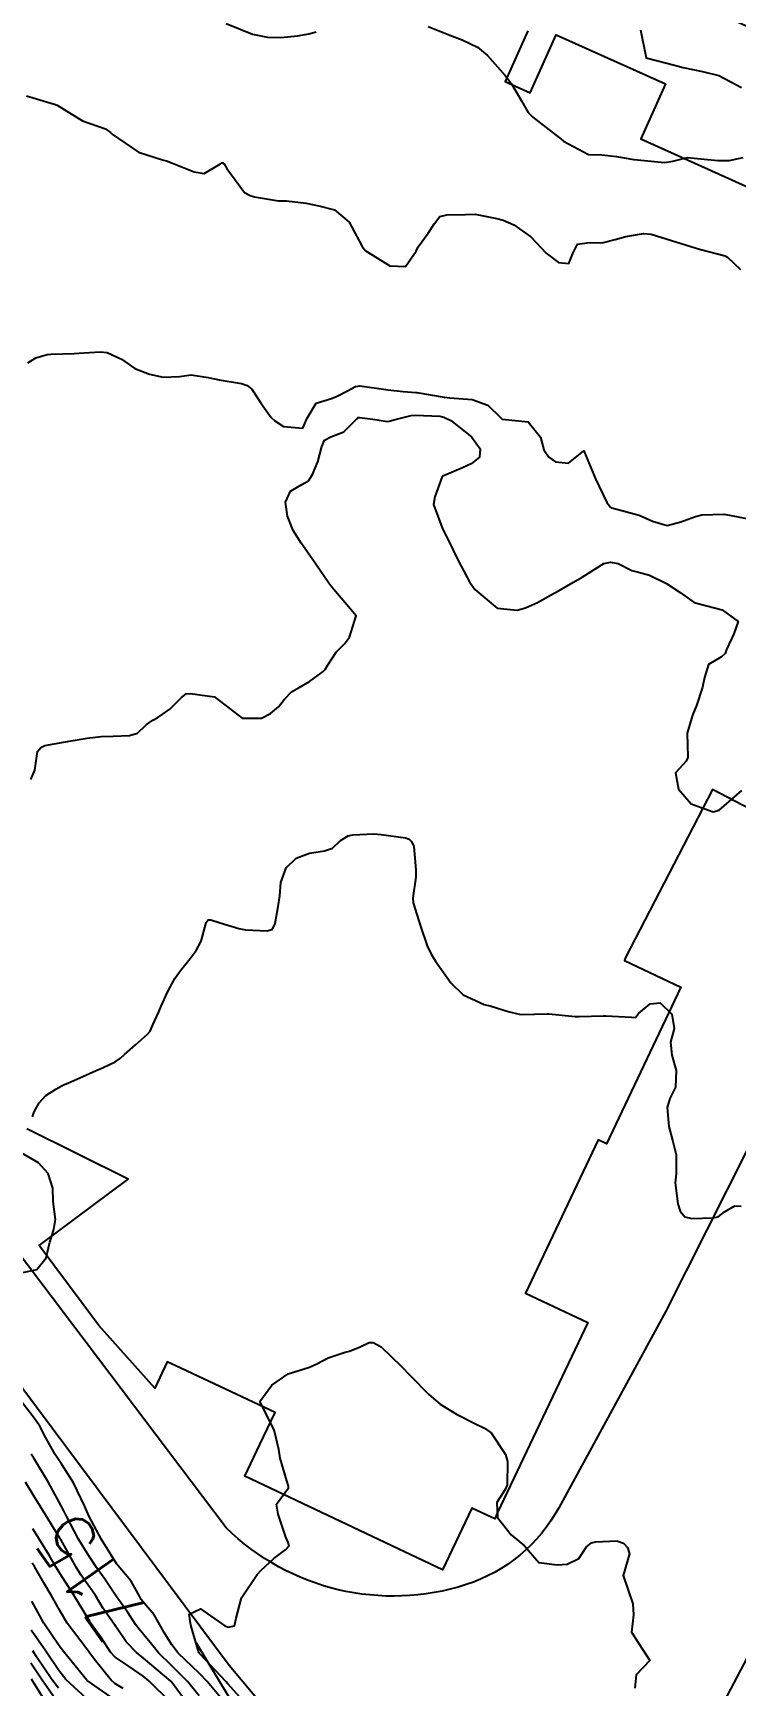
# Model space of a CAD drawing. Header units: metres. Extents: x 286371 to 293043, y 7462578 to 7466404.
# Drawn here: x 290022.9 to 290072.8, y 7464299.8 to 7464417.4 of the extents above; entities that cross this region are included whole.
import ezdxf
from ezdxf.enums import TextEntityAlignment as Align

# ---------------------------------------------------------------- set-up
doc = ezdxf.new("R2010")
doc.units = ezdxf.units.M
doc.header["$MEASUREMENT"] = 0
doc.linetypes.add('CONTINUO', pattern=[0])
for name, color, linetype in [('Cotas', 45, 'Continuous'), ('Curvas de Nivel 1m', 11, 'Continuous'), ('Curvas de Nivel 5m', 15, 'Continuous'), ('Edificações', 30, 'Continuous'), ('TALUDE', 45, 'Continuous'), ('Vias primárias', 230, 'Continuous')]:
    doc.layers.add(name, color=color, linetype=linetype)
doc.styles.add('Style-STANDARD', font='STANDARD.shx')

msp = doc.modelspace()

# ---------------------------------------------------------------- linework, layer by layer
at = {"layer": 'Curvas de Nivel 1m', "flags": 128}
for points, elevation in [([(290036.57, 7464418.11), (290038.46, 7464417.35), (290039.53, 7464417.13), (290040.46, 7464417.1), (290041.66, 7464417.23), (290042.46, 7464417.38), (290042.97, 7464417.51)], 713), ([(290050.95, 7464417.89), (290052.47, 7464417.28), (290053.36, 7464416.95), (290054.45, 7464416.41), (290055.15, 7464415.82), (290056.42, 7464414.4), (290056.87, 7464413.8), (290057.58, 7464412.6), (290058.04, 7464411.78), (290058.38, 7464411.43), (290059.75, 7464410.37), (290060.36, 7464409.9), (290060.57, 7464409.74), (290062.34, 7464408.79), (290063.28, 7464408.75), (290064.33, 7464408.63), (290065.57, 7464408.42), (290066.32, 7464408.36), (290067.74, 7464408.22), (290068.32, 7464408.31), (290069.38, 7464408.56), (290070.33, 7464408.47), (290071.54, 7464408.36), (290072.33, 7464408.35), (290073.32, 7464408.56)], 713), ([(290066.04, 7464417.66), (290066.44, 7464415.65), (290068.44, 7464415.15), (290069.07, 7464414.98), (290070.43, 7464414.69), (290071.59, 7464414.41), (290072.41, 7464413.97), (290073.21, 7464413.55)], 712), ([(290022.39, 7464412.95), (290024.28, 7464412.4), (290024.39, 7464412.37), (290024.57, 7464412.29), (290026.37, 7464411.17), (290028, 7464410.6), (290028.36, 7464410.35), (290028.49, 7464410.23), (290030.34, 7464408.95), (290032.12, 7464408.39), (290032.33, 7464408.34), (290032.77, 7464408.17), (290034.31, 7464407.54), (290035.01, 7464407.44), (290036.17, 7464408.12), (290036.26, 7464408.18), (290036.33, 7464408.2), (290036.44, 7464408.11), (290036.64, 7464407.79), (290037.89, 7464406.09), (290038.29, 7464405.87), (290038.6, 7464405.77), (290040.29, 7464405.49), (290040.86, 7464405.48), (290042.28, 7464405.31), (290043.16, 7464405.14), (290044.28, 7464404.84), (290045.32, 7464403.98), (290046.24, 7464402.24), (290046.46, 7464401.96), (290048.21, 7464400.86), (290049.32, 7464400.81), (290050.08, 7464401.9), (290050.24, 7464402.21), (290050.95, 7464403.18), (290051.38, 7464403.88), (290051.76, 7464404.38), (290052.27, 7464404.48), (290053.6, 7464404.51), (290054.27, 7464404.53), (290055.83, 7464404.24), (290056.26, 7464404.1), (290057.02, 7464403.79), (290058.24, 7464402.93), (290059.33, 7464401.76), (290060.21, 7464401.1), (290060.93, 7464401.02), (290061.23, 7464401.73), (290061.55, 7464402.41), (290062.24, 7464402.51), (290063.4, 7464402.53), (290064.24, 7464402.73), (290064.98, 7464402.94), (290066.25, 7464403.17), (290066.79, 7464403.11), (290068.24, 7464402.67), (290069.6, 7464402.23), (290070.23, 7464402.04), (290072.05, 7464401.57), (290072.22, 7464401.47), (290073.15, 7464400.61)], 714), ([(290022.7, 7464364.32), (290022.99, 7464364.99), (290023.16, 7464366.31), (290023.41, 7464366.59), (290023.69, 7464366.73), (290025.01, 7464366.97), (290025.7, 7464367.08), (290026.7, 7464367.26), (290027.7, 7464367.38), (290028.54, 7464367.4), (290029.7, 7464367.44), (290030.29, 7464367.62), (290030.89, 7464368.2), (290031.38, 7464368.53), (290031.72, 7464368.72), (290032.57, 7464369.33), (290033.41, 7464370.16), (290033.75, 7464370.41), (290034.03, 7464370.43), (290035.75, 7464370.19), (290035.86, 7464370.11), (290037.72, 7464368.69), (290039.1, 7464368.69), (290039.73, 7464369.02), (290040.3, 7464369.48), (290040.73, 7464370.04), (290041.22, 7464370.56), (290041.76, 7464370.85), (290042.5, 7464371.28), (290043.47, 7464372), (290043.62, 7464372.15), (290043.78, 7464372.42), (290044.4, 7464373.38), (290044.99, 7464373.98), (290045.34, 7464374.44), (290045.83, 7464375.96), (290044.09, 7464377.99), (290043.87, 7464378.28), (290042.69, 7464380.01), (290041.91, 7464381.12), (290041.35, 7464382.03), (290040.94, 7464383.04), (290040.79, 7464384.04), (290041.16, 7464384.84), (290041.97, 7464385.31), (290042.43, 7464385.57), (290042.72, 7464386.01), (290043.1, 7464386.91), (290043.38, 7464388), (290043.57, 7464388.45), (290044.02, 7464388.7), (290044.95, 7464389.06), (290045.87, 7464389.97), (290045.95, 7464390.06), (290046.05, 7464390.08), (290047, 7464389.95), (290048.04, 7464389.79), (290048.17, 7464389.8), (290048.59, 7464389.93), (290049.74, 7464390.21), (290050.05, 7464390.23), (290051.76, 7464390.16), (290052.05, 7464390.1), (290052.55, 7464389.87), (290054.03, 7464388.7), (290054.63, 7464387.84), (290054.6, 7464387.24), (290054, 7464386.77), (290053.37, 7464386.48), (290051.98, 7464385.9), (290051.97, 7464385.89), (290051.94, 7464385.88), (290051.42, 7464384.42), (290051.32, 7464383.88), (290051.93, 7464382.21), (290052.1, 7464381.87), (290052.28, 7464381.51), (290053.09, 7464379.86), (290053.87, 7464378.39), (290054.25, 7464377.84), (290055.84, 7464376.51), (290057.26, 7464376.37), (290057.85, 7464376.52), (290058.72, 7464376.91), (290059.86, 7464377.55), (290059.99, 7464377.62), (290060.21, 7464377.75), (290061.26, 7464378.35), (290061.88, 7464378.72), (290063.43, 7464379.69), (290063.9, 7464379.79), (290064.45, 7464379.68), (290065.41, 7464379.19), (290065.89, 7464379.06), (290066.67, 7464378.85), (290067.87, 7464378.27), (290068.85, 7464377.61), (290069.84, 7464376.9), (290070.74, 7464376.68), (290071.84, 7464376.39), (290072.97, 7464375.55), (290072.67, 7464374.69), (290072.15, 7464373.56), (290072.06, 7464373.29), (290071.79, 7464373.04), (290070.86, 7464372.49), (290070.58, 7464371.58), (290070.44, 7464370.89), (290070.01, 7464369.59), (290069.72, 7464368.9), (290069.36, 7464367.61), (290069.4, 7464365.89), (290069.29, 7464365.61), (290068.51, 7464364.78), (290068.73, 7464363.62), (290069.63, 7464362.58), (290071.19, 7464362.01), (290071.62, 7464362.14), (290073.24, 7464363.54)], 716), ([(290022.81, 7464340.31), (290022.94, 7464340.66), (290023.3, 7464341.32), (290023.76, 7464341.84), (290024.48, 7464342.29), (290025.02, 7464342.58), (290025.32, 7464342.72), (290026.4, 7464343.19), (290027.33, 7464343.6), (290027.78, 7464343.79), (290028.68, 7464344.22), (290029.07, 7464344.49), (290029.35, 7464344.75), (290030.14, 7464345.43), (290031, 7464346.19), (290031.17, 7464346.4), (290031.38, 7464346.86), (290031.8, 7464347.78), (290031.96, 7464348.18), (290032.4, 7464349.18), (290032.93, 7464350.16), (290033.14, 7464350.46), (290033.44, 7464350.84), (290034.03, 7464351.58), (290034.45, 7464352.14), (290034.8, 7464352.81), (290035.15, 7464354.13), (290035.3, 7464354.33), (290035.5, 7464354.32), (290036.16, 7464354.11), (290037.49, 7464353.71), (290037.96, 7464353.61), (290039.49, 7464353.56), (290039.88, 7464353.67), (290040.06, 7464354.06), (290040.27, 7464355.29), (290040.4, 7464356.05), (290040.47, 7464356.98), (290040.85, 7464358.04), (290041.56, 7464358.73), (290042.5, 7464359.08), (290043.57, 7464359.25), (290044.13, 7464359.43), (290044.72, 7464359.98), (290045.25, 7464360.31), (290045.59, 7464360.38), (290047.08, 7464360.45), (290047.59, 7464360.41), (290049.33, 7464360.16), (290049.59, 7464360.07), (290049.76, 7464359.9), (290049.92, 7464359.56), (290050.07, 7464357.9), (290050.07, 7464357.37), (290049.85, 7464355.9), (290049.88, 7464355.54), (290050.39, 7464353.89), (290050.88, 7464352.48), (290051.15, 7464351.88), (290051.46, 7464351.39), (290052.56, 7464349.86), (290053.42, 7464348.99), (290054.93, 7464348.3), (290055.41, 7464348.18), (290056.62, 7464347.8), (290057.4, 7464347.61), (290057.59, 7464347.59), (290059.4, 7464347.64), (290059.52, 7464347.64), (290061.4, 7464347.45), (290061.67, 7464347.45), (290063.4, 7464347.51), (290063.58, 7464347.51), (290065.4, 7464347.4), (290065.68, 7464347.38), (290065.88, 7464347.66), (290066.71, 7464348.35), (290067.42, 7464348.43), (290068.27, 7464347.62), (290068.42, 7464346.59), (290068.16, 7464345.62), (290068.27, 7464344.71), (290068.58, 7464343.62), (290068.51, 7464342.42), (290068.13, 7464341.62), (290067.94, 7464340.97), (290068.05, 7464339.62), (290068.32, 7464338.56), (290068.56, 7464337.61), (290068.57, 7464336.26), (290068.5, 7464335.62), (290068.68, 7464334.12), (290068.86, 7464333.61), (290069.18, 7464333.2), (290069.69, 7464333.08), (290071.18, 7464333.14), (290071.55, 7464333.2), (290072, 7464333.56), (290072.75, 7464333.99), (290073.19, 7464333.95)], 717), ([(290022, 7464329.21), (290023.12, 7464329.45), (290023.79, 7464330.29), (290024.04, 7464331.4), (290024.34, 7464332.29), (290024.45, 7464333.02), (290024.28, 7464334.29), (290024.26, 7464335.24), (290023.93, 7464336.29), (290023.24, 7464337.04), (290021.6, 7464337.98)], 717), ([(290038.41, 7464298.08), (290036.67, 7464300), (290036.58, 7464300.11), (290034.7, 7464302.11), (290034.68, 7464302.13), (290034.64, 7464302.2), (290034.07, 7464304.14), (290033.96, 7464304.93), (290034.75, 7464305.32), (290036.48, 7464304.11), (290036.73, 7464304), (290037.18, 7464304.1), (290037.3, 7464304.65), (290037.67, 7464306.09), (290038.79, 7464307.76), (290039.08, 7464308.06), (290039.96, 7464308.89), (290040.82, 7464309.52), (290041.07, 7464309.78), (290040.99, 7464310.03), (290040.83, 7464310.42), (290040.28, 7464312.04), (290040.16, 7464312.75), (290040.88, 7464313.72), (290041.02, 7464313.89), (290041.01, 7464314.03), (290040.89, 7464314.42), (290040.42, 7464316.04), (290040.32, 7464316.64), (290039.99, 7464318.05), (290038.97, 7464320.06), (290039.82, 7464321.22), (290041, 7464322.03), (290042.51, 7464322.51), (290043.02, 7464322.74), (290043.84, 7464323.17), (290045.03, 7464323.56), (290045.35, 7464323.65), (290046.1, 7464323.96), (290046.74, 7464324.25), (290047.04, 7464324.25), (290047.6, 7464323.94), (290049.01, 7464322.58), (290049.67, 7464321.9), (290050.98, 7464320.55), (290051.79, 7464319.87), (290052.96, 7464319.16), (290054.31, 7464318.48), (290054.95, 7464318.16), (290055.41, 7464317.82), (290056.43, 7464316.29), (290056.58, 7464315.8), (290056.56, 7464314.13), (290056.41, 7464313.8), (290055.81, 7464312.87), (290055.88, 7464311.81), (290056.84, 7464310.58), (290057.78, 7464309.78), (290058.81, 7464308.6), (290060.1, 7464308.44), (290060.81, 7464308.49), (290061.65, 7464308.89), (290062.19, 7464309.71), (290062.54, 7464310), (290062.83, 7464310.08), (290064.36, 7464310.15), (290064.83, 7464309.98), (290065.11, 7464309.67), (290065.26, 7464309.23), (290064.79, 7464307.67), (290065.49, 7464305.66), (290065.53, 7464304.88), (290065.39, 7464303.66), (290066.69, 7464301.64), (290065.73, 7464300.61), (290065.63, 7464299.66)], 718), ([(290036.65, 7464298.42), (290035.24, 7464300.13), (290034.68, 7464300.71), (290033.16, 7464302.16), (290032.71, 7464302.74), (290032.18, 7464303.62), (290031.86, 7464304.18), (290031.46, 7464304.89), (290030.76, 7464305.71), (290030.54, 7464305.98), (290030.42, 7464306.2), (290029.84, 7464307.27), (290029.02, 7464308.22), (290028.8, 7464308.49), (290027.71, 7464310.24), (290026.85, 7464311.89), (290026.68, 7464312.26), (290026.53, 7464312.59), (290025.72, 7464314.27), (290024.9, 7464315.57), (290024.43, 7464316.29), (290023.77, 7464317.47), (290023.34, 7464318.31), (290022.96, 7464318.86), (290021.83, 7464320.33)], 717), ([(290034.66, 7464299.12), (290033.84, 7464300.15), (290032.69, 7464301.28), (290031.78, 7464302.18), (290031.3, 7464302.77), (290030.72, 7464303.47), (290030.39, 7464303.86), (290030.14, 7464304.2), (290029.59, 7464305.05), (290028.76, 7464306.2), (290027.96, 7464307.42), (290027.37, 7464308.25), (290026.81, 7464309.07), (290026.09, 7464310.27), (290025.23, 7464311.9), (290025.04, 7464312.28), (290024.86, 7464312.64), (290023.95, 7464314.3), (290022.92, 7464316.03), (290022.72, 7464316.32)], 716), ([(290032.65, 7464298.65), (290031.09, 7464300.19), (290030.68, 7464300.53), (290029.69, 7464301.2), (290028.7, 7464301.87), (290028.37, 7464302.23), (290027.71, 7464303.23), (290026.99, 7464304.25), (290026.89, 7464304.41), (290026.74, 7464304.65), (290025.76, 7464306.27), (290025.37, 7464306.87), (290024.79, 7464307.8), (290024.6, 7464308.1), (290024.48, 7464308.29), (290023.99, 7464309.12), (290023.26, 7464310.31), (290022.83, 7464310.99)], 714), ([(290029.25, 7464299.63), (290028.67, 7464299.99), (290028.4, 7464300.23), (290027.23, 7464301.71), (290026.83, 7464302.25), (290026.78, 7464302.33), (290026.71, 7464302.42), (290025.29, 7464304.28), (290024.75, 7464305.18), (290024.14, 7464306.29), (290023.62, 7464307.15), (290022.95, 7464308.31), (290022.8, 7464308.56)], 713), ([(290028.65, 7464298.87), (290026.71, 7464300.22), (290026.67, 7464300.24), (290026.56, 7464300.37), (290025.02, 7464302.28), (290024.71, 7464302.68), (290023.62, 7464304.3), (290022.76, 7464305.85)], 712), ([(290026.65, 7464298.92), (290025.18, 7464300.28), (290024.68, 7464300.91), (290023.77, 7464302.3), (290022.73, 7464303.78)], 711), ([(290024.65, 7464298.59), (290023.46, 7464300.3), (290022.69, 7464301.44)], 709), ([(290024, 7464298.29), (290022.86, 7464300.12), (290022.74, 7464300.31)], 708)]:
    msp.add_lwpolyline(points, dxfattribs=dict(at, elevation=elevation))
at = {"layer": 'Curvas de Nivel 5m', "flags": 128}
for points, elevation in [([(290022.48, 7464393.95), (290023.05, 7464394.31), (290023.87, 7464394.55), (290024.12, 7464394.58), (290025.77, 7464394.62), (290026.12, 7464394.64), (290027.63, 7464394.74), (290028.12, 7464394.69), (290029.14, 7464394.22), (290030.1, 7464393.56), (290031.13, 7464393.15), (290032.1, 7464392.95), (290033.26, 7464393), (290034.1, 7464393.1), (290035.31, 7464392.91), (290036.09, 7464392.74), (290037.67, 7464392.5), (290038.08, 7464392.36), (290038.4, 7464392.08), (290039.06, 7464391.07), (290039.77, 7464390.06), (290040.04, 7464389.83), (290040.66, 7464389.42), (290042.03, 7464389.32), (290042.25, 7464389.81), (290042.33, 7464390.02), (290042.98, 7464391.09), (290044.07, 7464391.42), (290044.47, 7464391.59), (290045.21, 7464391.98), (290045.77, 7464392.27), (290046.08, 7464392.33), (290047.94, 7464392.07), (290048.08, 7464392.05), (290049.16, 7464391.92), (290050.07, 7464391.86), (290050.13, 7464391.85), (290052.07, 7464391.52), (290052.47, 7464391.47), (290054.07, 7464391.36), (290055.19, 7464390.95), (290056.05, 7464390.1), (290056.2, 7464389.96), (290058.04, 7464389.77), (290058.93, 7464388.67), (290059.16, 7464387.76), (290059.51, 7464387.25), (290060, 7464386.91), (290060.91, 7464386.83), (290062.01, 7464387.71), (290062.84, 7464385.7), (290063.63, 7464384.02), (290063.9, 7464383.69), (290063.95, 7464383.65), (290064, 7464383.64), (290065.95, 7464383.12), (290066.89, 7464382.69), (290067.94, 7464382.38), (290068.91, 7464382.64), (290069.95, 7464383.02), (290070.4, 7464383.14), (290071.95, 7464383.19), (290072.37, 7464383.13), (290073.94, 7464382.82)], 715), ([(290034.13, 7464298.14), (290032.67, 7464300.14), (290032.66, 7464300.16), (290030.7, 7464301.79), (290030.21, 7464302.2), (290029.48, 7464302.97), (290028.73, 7464304.06), (290028.67, 7464304.16), (290028.62, 7464304.23), (290027.85, 7464305.34), (290027.29, 7464306.25), (290027.09, 7464306.57), (290026.78, 7464307), (290026.25, 7464307.73), (290025.92, 7464308.27), (290024.82, 7464310.25), (290024.81, 7464310.28), (290024.77, 7464310.34), (290023.55, 7464312.3), (290022.87, 7464313.42), (290022.31, 7464314.32)], 715), ([(290024.66, 7464299.66), (290024.18, 7464300.29), (290023.11, 7464301.9), (290022.84, 7464302.31)], 710)]:
    msp.add_lwpolyline(points, dxfattribs=dict(at, elevation=elevation))
at = {"layer": 'Edificações'}
for points in [[(290058.03, 7464417.58), (290056.41, 7464413.98), (290058.18, 7464413.18), (290060.04, 7464417.3), (290067.82, 7464413.8), (290066.06, 7464409.89), (290073.73, 7464406.44)], [(290073.84, 7464362.21), (290071.16, 7464363.6), (290064.96, 7464351.66), (290064.89, 7464351.43), (290068.89, 7464349.54), (290063.62, 7464338.4), (290063.02, 7464338.69), (290057.86, 7464327.78), (290062.29, 7464325.69), (290055.88, 7464312.16), (290055.67, 7464311.71), (290054.04, 7464312.48), (290051.96, 7464308.09), (290037.91, 7464314.74), (290038.98, 7464317), (290040.06, 7464319.27), (290033, 7464322.6), (290032.39, 7464322.89), (290031.5, 7464321.01), (290027.54, 7464325.47), (290023.29, 7464331.15), (290029.62, 7464335.88), (290022.42, 7464339.47)]]:
    msp.add_lwpolyline(points, dxfattribs=at)
at = {"layer": 'TALUDE', "linetype": 'CONTINUO'}
msp.add_polyline3d([(290034.44, 7464302.88, 717.81), (290040.59, 7464292.72, 717.76), (290045.64, 7464284, 717.85), (290051.44, 7464273.1, 717.45)], dxfattribs=at)
at = {"layer": 'Vias primárias'}
for points in [[(289843.57, 7464184.41), (289895.6, 7464214.15), (289942.72, 7464242.25), (289980.18, 7464263.54), (289990.95, 7464269.66, -0.156937), (289994.78, 7464270.46, -0.024643), (290002.91, 7464269.19, 0.181622), (290007.59, 7464269.84), (290040.79, 7464288.83, 0.468635), (290041.91, 7464295.17), (290036.8, 7464301.28), (290017.94, 7464326.56), (290008.64, 7464338.64), (289982.96, 7464373.42), (289944.51, 7464427.23), (289928.52, 7464452.84), (289896.29, 7464506.33), (289866.44, 7464561.04, -0.122516), (289863.62, 7464571.85), (289861.44, 7464584.41, 0.175164), (289846.93, 7464609.83, 0.106816)], [(289995.7, 7464453.91), (290093.92, 7464408.52), (290099.98, 7464405.39, -0.415899), (290102.91, 7464396.12), (290067.8, 7464326.43), (290060.22, 7464312.49, -0.192336), (290053.63, 7464307.03, -0.27975), (290036.58, 7464311.08), (290000.18, 7464359.27), (289985.56, 7464379.73), (289953.52, 7464422.25), (289932.47, 7464457.39)], [(290196.72, 7464227.6), (290200.91, 7464241.49), (290207.67, 7464264.07, 0.305993), (290205.02, 7464271.45), (290202.45, 7464272.78), (290199.91, 7464274.03), (290194.98, 7464276.47), (290139.52, 7464303.72), (290094.56, 7464325.29, 0.478097), (290085.05, 7464323.59), (290069.16, 7464293.39, 0.13873), (290066.86, 7464282.55), (290072.54, 7464258.74, 0.168816), (290077.86, 7464250.43), (290088.42, 7464245.41), (290098.81, 7464239.8), (290117.54, 7464230.41), (290139.96, 7464219.6), (290155.19, 7464211.85), (290169.55, 7464205.2, 0.027081), (290179.43, 7464201.26, 0.336232), (290186.25, 7464203.55, 0.061318), (290190.4, 7464211.6), (290196.72, 7464227.6)]]:
    msp.add_lwpolyline(points, format="xyb", dxfattribs=at)

# ---------------------------------------------------------------- texts
at = {"layer": 'Cotas', "style": 'Style-STANDARD'}
msp.add_text('715', height=4, rotation=125.0295, dxfattribs=at).set_placement((290027.03, 7464307.56, 715), align=Align.MIDDLE_CENTER)

doc.saveas('drawing.dxf')
